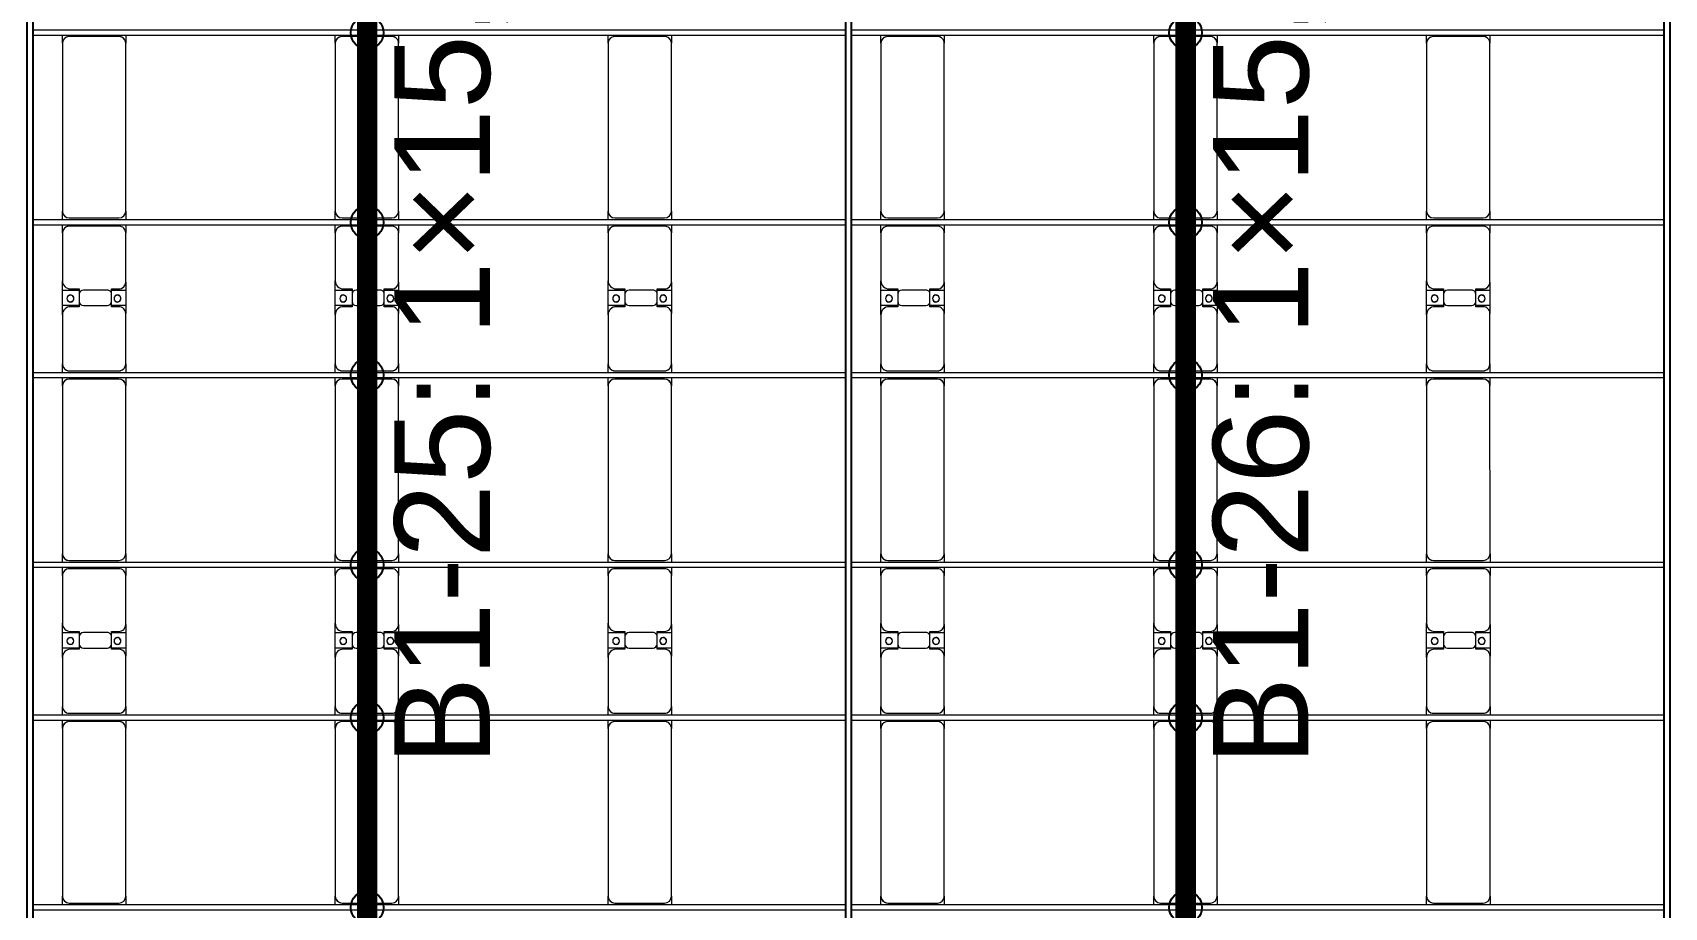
# Model space of a CAD drawing. Header units: millimetres. Extents: x -496478 to -186190, y -204059 to -87354.
# Drawn here: x -379193 to -367232, y -107343 to -100933 of the extents above; entities that cross this region are included whole.
import ezdxf

# ---------------------------------------------------------------- set-up
doc = ezdxf.new("R2010")
doc.units = ezdxf.units.MM
for name, color, linetype, lineweight in [('A-DETL-MBND', 5, 'Continuous', 9), ('A-GENM', 13, 'Continuous', 9), ('S-BEAM', 12, 'Continuous', 9)]:
    doc.layers.add(name, color=color, linetype=linetype, lineweight=lineweight)
doc.layers.add('GC-GHI CHU', color=2, linetype='Continuous')
doc.layers.add('GC-HOP 40x60 GIA CUONG', color=1, linetype='Continuous')
doc.styles.add('GC_VN', font='arial.ttf')

# ---------------------------------------------------------------- blocks, each defined once
blk = doc.blocks.new('Dai phao do pin - DẢI PHAO ĐỠ PIN-V31-BỐ TRÍ KHUNG KẾT CẤU BÈ PIN 01')
at = {"layer": 'A-DETL-MBND', "color": 8}
for p, q in [((59558, 242), (59620, 242)), ((60850, 242), (59620, 242)), ((60850, 242), (60908, 242)), ((60948, 242), (61010, 242)), ((61370, 242), (61010, 242)), ((61370, 242), (61552, 242)), ((61438, 242), (61620, 242)), ((61438, 118), (61438, 242)), ((61552, 242), (61552, 118)), ((61970, 242), (61620, 242)), ((61970, 242), (62028, 242)), ((62068, 242), (62130, 242)), ((63360, 242), (62130, 242)), ((63360, 242), (63418, 242)), ((63458, 242), (63520, 242)), ((63880, 242), (63520, 242)), ((63880, 242), (64062, 242)), ((63948, 242), (64130, 242)), ((63948, 118), (63948, 242)), ((64062, 242), (64062, 118)), ((64480, 242), (64130, 242)), ((64480, 242), (64538, 242)), ((64578, 242), (64640, 242)), ((65870, 242), (64640, 242)), ((65870, 242), (65928, 242)), ((59570, 192), (59570, -173)), ((60900, -173), (60900, 192)), ((60960, 192), (60960, -173)), ((61430, 118), (61430, 182)), ((61560, 182), (61560, 118)), ((62020, -173), (62020, 192)), ((62080, 192), (62080, -173)), ((63410, -173), (63410, 192)), ((63470, 192), (63470, -173)), ((63940, 118), (63940, 182)), ((64070, 182), (64070, 118)), ((64530, -173), (64530, 192)), ((64590, 192), (64590, -173)), ((65920, -173), (65920, 192)), ((61522, 118), (61430, 118)), ((61438, 88), (61438, -88)), ((61560, 118), (61468, 118)), ((61552, -88), (61552, 88)), ((64032, 118), (63940, 118)), ((63948, 88), (63948, -88)), ((64070, 118), (63978, 118)), ((64062, -88), (64062, 88)), ((61430, -173), (61430, -118)), ((61430, -118), (61522, -118)), ((61438, -223), (61438, -118)), ((61468, -118), (61560, -118)), ((61552, -118), (61552, -223)), ((61560, -118), (61560, -173)), ((63940, -173), (63940, -118)), ((63940, -118), (64032, -118)), ((63948, -223), (63948, -118)), ((63978, -118), (64070, -118)), ((64062, -118), (64062, -223)), ((64070, -118), (64070, -173)), ((59620, -223), (59558, -223)), ((59620, -223), (60850, -223)), ((60908, -223), (60850, -223)), ((61010, -223), (60948, -223)), ((61010, -223), (61380, -223)), ((61552, -223), (61380, -223)), ((61610, -223), (61438, -223)), ((61610, -223), (61970, -223)), ((62028, -223), (61970, -223)), ((62130, -223), (62068, -223)), ((62130, -223), (63360, -223)), ((63418, -223), (63360, -223)), ((63520, -223), (63458, -223)), ((63520, -223), (63890, -223)), ((64062, -223), (63890, -223)), ((64120, -223), (63948, -223)), ((64120, -223), (64480, -223)), ((64538, -223), (64480, -223)), ((64640, -223), (64578, -223)), ((64640, -223), (65870, -223)), ((65928, -223), (65870, -223))]:
    blk.add_line(p, q, dxfattribs=at)
for centre, radius, start, end in [((59620, 192), 50, 90, 180), ((59620, 192), 50, 105, 180), ((60850, 192), 50, 0, 90), ((60850, 192), 50, 15, 90), ((61010, 192), 50, 90, 180), ((61370, 182), 60, 0, 90), ((61620, 182), 60, 90, 180), ((61970, 192), 50, 0, 90), ((62130, 192), 50, 90, 180), ((62130, 192), 50, 105, 180), ((63360, 192), 50, 0, 90), ((63360, 192), 50, 15, 90), ((63520, 192), 50, 90, 180), ((63880, 182), 60, 0, 90), ((64130, 182), 60, 90, 180), ((64480, 192), 50, 0, 90), ((64640, 192), 50, 90, 180), ((64640, 192), 50, 105, 180), ((65870, 192), 50, 0, 90), ((65870, 192), 50, 15, 90), ((61010, 192), 50, 135, 180), ((61370, 182), 60, 0, 45), ((61489, 183), 25, 360, 180), ((61489, 183), 25, 180, 360), ((61491, 183), 25, 0, 180), ((61491, 183), 25, 180, 360), ((61491, 183), 25, 180, 195), ((61620, 182), 60, 135, 180), ((61970, 192), 50, 0, 45), ((63520, 192), 50, 135, 180), ((63880, 182), 60, 0, 45), ((63999, 183), 25, 0, 180), ((63999, 183), 25, 180, 360), ((64001, 183), 25, 0, 180), ((64001, 183), 25, 180, 0), ((64001, 183), 25, 180, 195), ((64130, 182), 60, 135, 180), ((64480, 192), 50, 0, 45), ((61468, 88), 30, 90, 180), ((61522, 88), 30, 0, 90), ((63978, 88), 30, 90, 180), ((64032, 88), 30, 0, 90), ((61468, -88), 30, 180, 270), ((61522, -88), 30, 270, 0), ((63978, -88), 30, 180, 270), ((64032, -88), 30, 270, 0), ((59620, -173), 50, 180, 270), ((59620, -173), 50, 180, 270), ((60850, -173), 50, 270, 0), ((60850, -173), 50, 285, 0), ((61010, -173), 50, 180, 270), ((61010, -173), 50, 180, 225), ((61380, -173), 50, 270, 360), ((61380, -173), 50, 315, 0), ((61489, -162), 25, 360, 180), ((61489, -162), 25, 180, 360), ((61491, -162), 25, 0, 180), ((61491, -162), 25, 120, 180), ((61491, -162), 25, 180, 0), ((61491, -162), 25, 75, 105), ((61489, -162), 25, 75, 90), ((61489, -162), 25, 30, 45), ((61489, -162), 25, 360, 15), ((61610, -173), 50, 180, 270), ((61610, -173), 50, 180, 225), ((61970, -173), 50, 270, 0), ((61970, -173), 50, 315, 0), ((62130, -173), 50, 180, 270), ((62130, -173), 50, 180, 270), ((63360, -173), 50, 270, 360), ((63360, -173), 50, 285, 360), ((63520, -173), 50, 180, 270), ((63520, -173), 50, 180, 225), ((63890, -173), 50, 270, 0), ((63890, -173), 50, 315, 0), ((63999, -162), 25, 0, 180), ((63999, -162), 25, 180, 0), ((64001, -162), 25, 0, 180), ((64001, -162), 25, 135, 180), ((64001, -162), 25, 180, 360), ((64001, -162), 25, 120, 128.1182), ((64001, -162), 25, 75, 105), ((63999, -162), 25, 75, 90), ((63999, -162), 25, 30, 45), ((63999, -162), 25, 0, 15), ((64120, -173), 50, 180, 270), ((64120, -173), 50, 180, 225), ((64480, -173), 50, 270, 0), ((64480, -173), 50, 315, 0), ((64640, -173), 50, 180, 270), ((64640, -173), 50, 180, 270), ((65870, -173), 50, 270, 0), ((65870, -173), 50, 285, 0)]:
    blk.add_arc(centre, radius, start, end, dxfattribs=at)
blk = doc.blocks.new('Dai phao do pin - DẢI PHAO ĐỠ PIN-V32-BỐ TRÍ KHUNG KẾT CẤU BÈ PIN 01')
at = {"layer": 'A-DETL-MBND', "color": 8}
for p, q in [((59558, 242), (59620, 242)), ((60850, 242), (59620, 242)), ((60850, 242), (60908, 242)), ((60948, 242), (61010, 242)), ((61370, 242), (61010, 242)), ((61370, 242), (61552, 242)), ((61438, 242), (61620, 242)), ((61438, 118), (61438, 242)), ((61552, 242), (61552, 118)), ((61970, 242), (61620, 242)), ((61970, 242), (62028, 242)), ((62068, 242), (62130, 242)), ((63360, 242), (62130, 242)), ((63360, 242), (63418, 242)), ((63458, 242), (63520, 242)), ((63880, 242), (63520, 242)), ((63880, 242), (64062, 242)), ((63948, 242), (64130, 242)), ((63948, 118), (63948, 242)), ((64062, 242), (64062, 118)), ((64480, 242), (64130, 242)), ((64480, 242), (64538, 242)), ((64578, 242), (64640, 242)), ((65870, 242), (64640, 242)), ((65870, 242), (65928, 242)), ((59570, 192), (59570, -173)), ((60900, -173), (60900, 192)), ((60960, 192), (60960, -173)), ((61430, 118), (61430, 182)), ((61560, 182), (61560, 118)), ((62020, -173), (62020, 192)), ((62080, 192), (62080, -173)), ((63410, -173), (63410, 192)), ((63470, 192), (63470, -173)), ((63940, 118), (63940, 182)), ((64070, 182), (64070, 118)), ((64530, -173), (64530, 192)), ((64590, 192), (64590, -173)), ((65920, -173), (65920, 192)), ((61522, 118), (61430, 118)), ((61438, 88), (61438, -88)), ((61560, 118), (61468, 118)), ((61552, -88), (61552, 88)), ((64032, 118), (63940, 118)), ((63948, 88), (63948, -88)), ((64070, 118), (63978, 118)), ((64062, -88), (64062, 88)), ((61430, -173), (61430, -118)), ((61430, -118), (61522, -118)), ((61438, -223), (61438, -118)), ((61468, -118), (61560, -118)), ((61552, -118), (61552, -223)), ((61560, -118), (61560, -173)), ((63940, -173), (63940, -118)), ((63940, -118), (64032, -118)), ((63948, -223), (63948, -118)), ((63978, -118), (64070, -118)), ((64062, -118), (64062, -223)), ((64070, -118), (64070, -173)), ((59620, -223), (59558, -223)), ((59620, -223), (60850, -223)), ((60908, -223), (60850, -223)), ((61010, -223), (60948, -223)), ((61010, -223), (61380, -223)), ((61552, -223), (61380, -223)), ((61610, -223), (61438, -223)), ((61610, -223), (61970, -223)), ((62028, -223), (61970, -223)), ((62130, -223), (62068, -223)), ((62130, -223), (63360, -223)), ((63418, -223), (63360, -223)), ((63520, -223), (63458, -223)), ((63520, -223), (63890, -223)), ((64062, -223), (63890, -223)), ((64120, -223), (63948, -223)), ((64120, -223), (64480, -223)), ((64538, -223), (64480, -223)), ((64640, -223), (64578, -223)), ((64640, -223), (65870, -223)), ((65928, -223), (65870, -223))]:
    blk.add_line(p, q, dxfattribs=at)
for centre, radius, start, end in [((59620, 192), 50, 90, 180), ((59620, 192), 50, 105, 180), ((60850, 192), 50, 0, 90), ((60850, 192), 50, 15, 90), ((61010, 192), 50, 90, 180), ((61370, 182), 60, 0, 90), ((61620, 182), 60, 90, 180), ((61970, 192), 50, 0, 90), ((62130, 192), 50, 90, 180), ((62130, 192), 50, 105, 180), ((63360, 192), 50, 0, 90), ((63360, 192), 50, 15, 90), ((63520, 192), 50, 90, 180), ((63880, 182), 60, 0, 90), ((64130, 182), 60, 90, 180), ((64480, 192), 50, 0, 90), ((64640, 192), 50, 90, 180), ((64640, 192), 50, 105, 180), ((65870, 192), 50, 0, 90), ((65870, 192), 50, 15, 90), ((61010, 192), 50, 135, 180), ((61370, 182), 60, 0, 45), ((61489, 183), 25, 360, 180), ((61489, 183), 25, 180, 360), ((61491, 183), 25, 0, 180), ((61491, 183), 25, 180, 360), ((61491, 183), 25, 180, 195), ((61620, 182), 60, 135, 180), ((61970, 192), 50, 0, 45), ((63520, 192), 50, 135, 180), ((63880, 182), 60, 0, 45), ((63999, 183), 25, 0, 180), ((63999, 183), 25, 180, 360), ((64001, 183), 25, 0, 180), ((64001, 183), 25, 180, 0), ((64001, 183), 25, 180, 195), ((64130, 182), 60, 135, 180), ((64480, 192), 50, 0, 45), ((61468, 88), 30, 90, 180), ((61522, 88), 30, 0, 90), ((63978, 88), 30, 90, 180), ((64032, 88), 30, 0, 90), ((61468, -88), 30, 180, 270), ((61522, -88), 30, 270, 0), ((63978, -88), 30, 180, 270), ((64032, -88), 30, 270, 0), ((59620, -173), 50, 180, 270), ((59620, -173), 50, 180, 270), ((60850, -173), 50, 270, 0), ((60850, -173), 50, 285, 0), ((61010, -173), 50, 180, 270), ((61010, -173), 50, 180, 225), ((61380, -173), 50, 270, 360), ((61380, -173), 50, 315, 0), ((61489, -162), 25, 360, 180), ((61489, -162), 25, 180, 360), ((61491, -162), 25, 0, 180), ((61491, -162), 25, 120, 180), ((61491, -162), 25, 180, 0), ((61491, -162), 25, 75, 105), ((61489, -162), 25, 75, 90), ((61489, -162), 25, 30, 45), ((61489, -162), 25, 360, 15), ((61610, -173), 50, 180, 270), ((61610, -173), 50, 180, 225), ((61970, -173), 50, 270, 0), ((61970, -173), 50, 315, 0), ((62130, -173), 50, 180, 270), ((62130, -173), 50, 180, 270), ((63360, -173), 50, 270, 360), ((63360, -173), 50, 285, 360), ((63520, -173), 50, 180, 270), ((63520, -173), 50, 180, 225), ((63890, -173), 50, 270, 0), ((63890, -173), 50, 315, 0), ((63999, -162), 25, 0, 180), ((63999, -162), 25, 180, 0), ((64001, -162), 25, 0, 180), ((64001, -162), 25, 135, 180), ((64001, -162), 25, 180, 360), ((64001, -162), 25, 120, 128.1949), ((64001, -162), 25, 75, 105), ((63999, -162), 25, 75, 90), ((63999, -162), 25, 30, 45), ((63999, -162), 25, 0, 15), ((64120, -173), 50, 180, 270), ((64120, -173), 50, 180, 225), ((64480, -173), 50, 270, 0), ((64480, -173), 50, 315, 0), ((64640, -173), 50, 180, 270), ((64640, -173), 50, 180, 270), ((65870, -173), 50, 270, 0), ((65870, -173), 50, 285, 0)]:
    blk.add_arc(centre, radius, start, end, dxfattribs=at)
blk = doc.blocks.new('Dai phao do pin - DẢI PHAO ĐỠ PIN-V33-BỐ TRÍ KHUNG KẾT CẤU BÈ PIN 01')
at = {"layer": 'A-DETL-MBND', "color": 8}
for p, q in [((59558, 242), (59620, 242)), ((60850, 242), (59620, 242)), ((60850, 242), (60908, 242)), ((60948, 242), (61010, 242)), ((61370, 242), (61010, 242)), ((61370, 242), (61552, 242)), ((61438, 242), (61620, 242)), ((61438, 118), (61438, 242)), ((61552, 242), (61552, 118)), ((61970, 242), (61620, 242)), ((61970, 242), (62028, 242)), ((62068, 242), (62130, 242)), ((63360, 242), (62130, 242)), ((63360, 242), (63418, 242)), ((63458, 242), (63520, 242)), ((63880, 242), (63520, 242)), ((63880, 242), (64062, 242)), ((63948, 242), (64130, 242)), ((63948, 118), (63948, 242)), ((64062, 242), (64062, 118)), ((64480, 242), (64130, 242)), ((64480, 242), (64538, 242)), ((64578, 242), (64640, 242)), ((65870, 242), (64640, 242)), ((65870, 242), (65928, 242)), ((59570, 192), (59570, -173)), ((60900, -173), (60900, 192)), ((60960, 192), (60960, -173)), ((61430, 118), (61430, 182)), ((61560, 182), (61560, 118)), ((62020, -173), (62020, 192)), ((62080, 192), (62080, -173)), ((63410, -173), (63410, 192)), ((63470, 192), (63470, -173)), ((63940, 118), (63940, 182)), ((64070, 182), (64070, 118)), ((64530, -173), (64530, 192)), ((64590, 192), (64590, -173)), ((65920, -173), (65920, 192)), ((61522, 118), (61430, 118)), ((61438, 88), (61438, -88)), ((61560, 118), (61468, 118)), ((61552, -88), (61552, 88)), ((64032, 118), (63940, 118)), ((63948, 88), (63948, -88)), ((64070, 118), (63978, 118)), ((64062, -88), (64062, 88)), ((61430, -173), (61430, -118)), ((61430, -118), (61522, -118)), ((61438, -223), (61438, -118)), ((61468, -118), (61560, -118)), ((61552, -118), (61552, -223)), ((61560, -118), (61560, -173)), ((63940, -173), (63940, -118)), ((63940, -118), (64032, -118)), ((63948, -223), (63948, -118)), ((63978, -118), (64070, -118)), ((64062, -118), (64062, -223)), ((64070, -118), (64070, -173)), ((59620, -223), (59558, -223)), ((59620, -223), (60850, -223)), ((60908, -223), (60850, -223)), ((61010, -223), (60948, -223)), ((61010, -223), (61380, -223)), ((61552, -223), (61380, -223)), ((61610, -223), (61438, -223)), ((61610, -223), (61970, -223)), ((62028, -223), (61970, -223)), ((62130, -223), (62068, -223)), ((62130, -223), (63360, -223)), ((63418, -223), (63360, -223)), ((63520, -223), (63458, -223)), ((63520, -223), (63890, -223)), ((64062, -223), (63890, -223)), ((64120, -223), (63948, -223)), ((64120, -223), (64480, -223)), ((64538, -223), (64480, -223)), ((64640, -223), (64578, -223)), ((64640, -223), (65870, -223)), ((65928, -223), (65870, -223))]:
    blk.add_line(p, q, dxfattribs=at)
for centre, radius, start, end in [((59620, 192), 50, 90, 180), ((59620, 192), 50, 105, 180), ((60850, 192), 50, 0, 90), ((60850, 192), 50, 45.2629, 90), ((61010, 192), 50, 90, 180), ((61370, 182), 60, 0, 90), ((61620, 182), 60, 90, 180), ((61970, 192), 50, 0, 90), ((62130, 192), 50, 90, 180), ((62130, 192), 50, 105, 180), ((63360, 192), 50, 0, 90), ((63360, 192), 50, 45.2002, 90), ((63520, 192), 50, 90, 180), ((63880, 182), 60, 0, 90), ((64130, 182), 60, 90, 180), ((64480, 192), 50, 0, 90), ((64640, 192), 50, 90, 180), ((64640, 192), 50, 105, 180), ((65870, 192), 50, 0, 90), ((65870, 192), 50, 45.1374, 90), ((60850, 192), 50, 15, 45), ((61010, 192), 50, 135, 180), ((61370, 182), 60, 0, 45), ((61489, 183), 25, 360, 180), ((61489, 183), 25, 180, 360), ((61491, 183), 25, 0, 180), ((61491, 183), 25, 180, 360), ((61491, 183), 25, 180, 195), ((61620, 182), 60, 135, 180), ((61970, 192), 50, 0, 45), ((63360, 192), 50, 15, 45), ((63520, 192), 50, 135, 180), ((63880, 182), 60, 0, 45), ((63999, 183), 25, 0, 180), ((63999, 183), 25, 180, 360), ((64001, 183), 25, 0, 180), ((64001, 183), 25, 180, 0), ((64001, 183), 25, 180, 195), ((64130, 182), 60, 135, 180), ((64480, 192), 50, 0, 45), ((65870, 192), 50, 15, 45), ((61468, 88), 30, 90, 180), ((61522, 88), 30, 0, 90), ((63978, 88), 30, 90, 180), ((64032, 88), 30, 0, 90), ((61468, -88), 30, 180, 270), ((61522, -88), 30, 270, 0), ((63978, -88), 30, 180, 270), ((64032, -88), 30, 270, 0), ((59620, -173), 50, 180, 270), ((59620, -173), 50, 180, 270), ((60850, -173), 50, 270, 0), ((60850, -173), 50, 285, 0), ((61010, -173), 50, 180, 270), ((61010, -173), 50, 180, 225), ((61380, -173), 50, 270, 360), ((61380, -173), 50, 315, 0), ((61489, -162), 25, 360, 180), ((61489, -162), 25, 180, 360), ((61491, -162), 25, 0, 180), ((61491, -162), 25, 120, 180), ((61491, -162), 25, 180, 0), ((61491, -162), 25, 75, 105), ((61489, -162), 25, 75, 90), ((61489, -162), 25, 30, 45), ((61489, -162), 25, 360, 15), ((61610, -173), 50, 180, 270), ((61610, -173), 50, 180, 225), ((61970, -173), 50, 270, 0), ((61970, -173), 50, 315, 0), ((62130, -173), 50, 180, 270), ((62130, -173), 50, 180, 270), ((63360, -173), 50, 270, 360), ((63360, -173), 50, 285, 360), ((63520, -173), 50, 180, 270), ((63520, -173), 50, 180, 225), ((63890, -173), 50, 270, 0), ((63890, -173), 50, 315, 0), ((63999, -162), 25, 0, 180), ((63999, -162), 25, 180, 0), ((64001, -162), 25, 0, 180), ((64001, -162), 25, 135, 180), ((64001, -162), 25, 180, 360), ((64001, -162), 25, 120, 128.2716), ((64001, -162), 25, 75, 105), ((63999, -162), 25, 75, 90), ((63999, -162), 25, 30, 45), ((63999, -162), 25, 0, 15), ((64120, -173), 50, 180, 270), ((64120, -173), 50, 180, 225), ((64480, -173), 50, 270, 0), ((64480, -173), 50, 315, 0), ((64640, -173), 50, 180, 270), ((64640, -173), 50, 180, 270), ((65870, -173), 50, 270, 0), ((65870, -173), 50, 285, 0)]:
    blk.add_arc(centre, radius, start, end, dxfattribs=at)
blk = doc.blocks.new('Dai phao do pin - DẢI PHAO ĐỠ PIN-V34-BỐ TRÍ KHUNG KẾT CẤU BÈ PIN 01')
at = {"layer": 'A-DETL-MBND', "color": 8}
for p, q in [((59558, 242), (59620, 242)), ((60850, 242), (59620, 242)), ((60850, 242), (60908, 242)), ((60948, 242), (61010, 242)), ((61370, 242), (61010, 242)), ((61370, 242), (61552, 242)), ((61438, 242), (61620, 242)), ((61438, 118), (61438, 242)), ((61552, 242), (61552, 118)), ((61970, 242), (61620, 242)), ((61970, 242), (62028, 242)), ((62068, 242), (62130, 242)), ((63360, 242), (62130, 242)), ((63360, 242), (63418, 242)), ((63458, 242), (63520, 242)), ((63880, 242), (63520, 242)), ((63880, 242), (64062, 242)), ((63948, 242), (64130, 242)), ((63948, 118), (63948, 242)), ((64062, 242), (64062, 118)), ((64480, 242), (64130, 242)), ((64480, 242), (64538, 242)), ((64578, 242), (64640, 242)), ((65870, 242), (64640, 242)), ((65870, 242), (65928, 242)), ((59570, 192), (59570, -173)), ((60900, -173), (60900, 192)), ((60960, 192), (60960, -173)), ((61430, 118), (61430, 182)), ((61560, 182), (61560, 118)), ((62020, -173), (62020, 192)), ((62080, 192), (62080, -173)), ((63410, -173), (63410, 192)), ((63470, 192), (63470, -173)), ((63940, 118), (63940, 182)), ((64070, 182), (64070, 118)), ((64530, -173), (64530, 192)), ((64590, 192), (64590, -173)), ((65920, -173), (65920, 192)), ((61522, 118), (61430, 118)), ((61438, 88), (61438, -88)), ((61560, 118), (61468, 118)), ((61552, -88), (61552, 88)), ((64032, 118), (63940, 118)), ((63948, 88), (63948, -88)), ((64070, 118), (63978, 118)), ((64062, -88), (64062, 88)), ((61430, -173), (61430, -118)), ((61430, -118), (61522, -118)), ((61438, -223), (61438, -118)), ((61468, -118), (61560, -118)), ((61552, -118), (61552, -223)), ((61560, -118), (61560, -173)), ((63940, -173), (63940, -118)), ((63940, -118), (64032, -118)), ((63948, -223), (63948, -118)), ((63978, -118), (64070, -118)), ((64062, -118), (64062, -223)), ((64070, -118), (64070, -173)), ((59620, -223), (59558, -223)), ((59620, -223), (60850, -223)), ((60908, -223), (60850, -223)), ((61010, -223), (60948, -223)), ((61010, -223), (61380, -223)), ((61552, -223), (61380, -223)), ((61610, -223), (61438, -223)), ((61610, -223), (61970, -223)), ((62028, -223), (61970, -223)), ((62130, -223), (62068, -223)), ((62130, -223), (63360, -223)), ((63418, -223), (63360, -223)), ((63520, -223), (63458, -223)), ((63520, -223), (63890, -223)), ((64062, -223), (63890, -223)), ((64120, -223), (63948, -223)), ((64120, -223), (64480, -223)), ((64538, -223), (64480, -223)), ((64640, -223), (64578, -223)), ((64640, -223), (65870, -223)), ((65928, -223), (65870, -223))]:
    blk.add_line(p, q, dxfattribs=at)
for centre, radius, start, end in [((59620, 192), 50, 90, 180), ((59620, 192), 50, 105, 180), ((60850, 192), 50, 0, 90), ((60850, 192), 50, 15, 90), ((61010, 192), 50, 90, 180), ((61370, 182), 60, 0, 90), ((61620, 182), 60, 90, 180), ((61970, 192), 50, 0, 90), ((62130, 192), 50, 90, 180), ((62130, 192), 50, 105, 180), ((63360, 192), 50, 0, 90), ((63360, 192), 50, 15, 90), ((63520, 192), 50, 90, 180), ((63880, 182), 60, 0, 90), ((64130, 182), 60, 90, 180), ((64480, 192), 50, 0, 90), ((64640, 192), 50, 90, 180), ((64640, 192), 50, 105, 180), ((65870, 192), 50, 0, 90), ((65870, 192), 50, 15, 90), ((61010, 192), 50, 135, 180), ((61370, 182), 60, 0, 45), ((61489, 183), 25, 360, 180), ((61489, 183), 25, 180, 360), ((61491, 183), 25, 0, 180), ((61491, 183), 25, 180, 360), ((61491, 183), 25, 180, 195), ((61620, 182), 60, 135, 180), ((61970, 192), 50, 0, 45), ((63520, 192), 50, 135, 180), ((63880, 182), 60, 0, 45), ((63999, 183), 25, 0, 180), ((63999, 183), 25, 180, 360), ((64001, 183), 25, 0, 180), ((64001, 183), 25, 180, 0), ((64001, 183), 25, 180, 195), ((64130, 182), 60, 135, 180), ((64480, 192), 50, 0, 45), ((61468, 88), 30, 90, 180), ((61522, 88), 30, 0, 90), ((63978, 88), 30, 90, 180), ((64032, 88), 30, 0, 90), ((61468, -88), 30, 180, 270), ((61522, -88), 30, 270, 0), ((63978, -88), 30, 180, 270), ((64032, -88), 30, 270, 0), ((59620, -173), 50, 180, 270), ((59620, -173), 50, 180, 270), ((60850, -173), 50, 270, 0), ((60850, -173), 50, 285, 0), ((61010, -173), 50, 180, 270), ((61010, -173), 50, 180, 225), ((61380, -173), 50, 270, 360), ((61380, -173), 50, 315, 0), ((61489, -162), 25, 360, 180), ((61489, -162), 25, 180, 360), ((61491, -162), 25, 0, 180), ((61491, -162), 25, 120, 180), ((61491, -162), 25, 180, 0), ((61491, -162), 25, 75, 105), ((61489, -162), 25, 75, 90), ((61489, -162), 25, 30, 45), ((61489, -162), 25, 360, 15), ((61610, -173), 50, 180, 270), ((61610, -173), 50, 180, 225), ((61970, -173), 50, 270, 0), ((61970, -173), 50, 315, 0), ((62130, -173), 50, 180, 270), ((62130, -173), 50, 180, 270), ((63360, -173), 50, 270, 360), ((63360, -173), 50, 285, 360), ((63520, -173), 50, 180, 270), ((63520, -173), 50, 180, 225), ((63890, -173), 50, 270, 0), ((63890, -173), 50, 315, 0), ((63999, -162), 25, 0, 180), ((63999, -162), 25, 180, 0), ((64001, -162), 25, 0, 180), ((64001, -162), 25, 135, 180), ((64001, -162), 25, 180, 360), ((64001, -162), 25, 120, 128.3484), ((64001, -162), 25, 75, 105), ((63999, -162), 25, 75, 90), ((63999, -162), 25, 30, 45), ((63999, -162), 25, 0, 15), ((64120, -173), 50, 180, 270), ((64120, -173), 50, 180, 225), ((64480, -173), 50, 270, 0), ((64480, -173), 50, 315, 0), ((64640, -173), 50, 180, 270), ((64640, -173), 50, 180, 270), ((65870, -173), 50, 270, 0), ((65870, -173), 50, 285, 0)]:
    blk.add_arc(centre, radius, start, end, dxfattribs=at)
blk = doc.blocks.new('Dai phao do pin - DẢI PHAO ĐỠ PIN-V35-BỐ TRÍ KHUNG KẾT CẤU BÈ PIN 01')
at = {"layer": 'A-DETL-MBND', "color": 8}
for p, q in [((59558, 242), (59620, 242)), ((60850, 242), (59620, 242)), ((60850, 242), (60908, 242)), ((60948, 242), (61010, 242)), ((61370, 242), (61010, 242)), ((61370, 242), (61552, 242)), ((61438, 242), (61620, 242)), ((61438, 118), (61438, 242)), ((61552, 242), (61552, 118)), ((61970, 242), (61620, 242)), ((61970, 242), (62028, 242)), ((62068, 242), (62130, 242)), ((63360, 242), (62130, 242)), ((63360, 242), (63418, 242)), ((63458, 242), (63520, 242)), ((63880, 242), (63520, 242)), ((63880, 242), (64062, 242)), ((63948, 242), (64130, 242)), ((63948, 118), (63948, 242)), ((64062, 242), (64062, 118)), ((64480, 242), (64130, 242)), ((64480, 242), (64538, 242)), ((64578, 242), (64640, 242)), ((65870, 242), (64640, 242)), ((65870, 242), (65928, 242)), ((59570, 192), (59570, -173)), ((60900, -173), (60900, 192)), ((60960, 192), (60960, -173)), ((61430, 118), (61430, 182)), ((61560, 182), (61560, 118)), ((62020, -173), (62020, 192)), ((62080, 192), (62080, -173)), ((63410, -173), (63410, 192)), ((63470, 192), (63470, -173)), ((63940, 118), (63940, 182)), ((64070, 182), (64070, 118)), ((64530, -173), (64530, 192)), ((64590, 192), (64590, -173)), ((65920, -173), (65920, 192)), ((61522, 118), (61430, 118)), ((61438, 88), (61438, -88)), ((61560, 118), (61468, 118)), ((61552, -88), (61552, 88)), ((64032, 118), (63940, 118)), ((63948, 88), (63948, -88)), ((64070, 118), (63978, 118)), ((64062, -88), (64062, 88)), ((61430, -173), (61430, -118)), ((61430, -118), (61522, -118)), ((61438, -223), (61438, -118)), ((61468, -118), (61560, -118)), ((61552, -118), (61552, -223)), ((61560, -118), (61560, -173)), ((63940, -173), (63940, -118)), ((63940, -118), (64032, -118)), ((63948, -223), (63948, -118)), ((63978, -118), (64070, -118)), ((64062, -118), (64062, -223)), ((64070, -118), (64070, -173)), ((59620, -223), (59558, -223)), ((59620, -223), (60850, -223)), ((60908, -223), (60850, -223)), ((61010, -223), (60948, -223)), ((61010, -223), (61380, -223)), ((61552, -223), (61380, -223)), ((61610, -223), (61438, -223)), ((61610, -223), (61970, -223)), ((62028, -223), (61970, -223)), ((62130, -223), (62068, -223)), ((62130, -223), (63360, -223)), ((63418, -223), (63360, -223)), ((63520, -223), (63458, -223)), ((63520, -223), (63890, -223)), ((64062, -223), (63890, -223)), ((64120, -223), (63948, -223)), ((64120, -223), (64480, -223)), ((64538, -223), (64480, -223)), ((64640, -223), (64578, -223)), ((64640, -223), (65870, -223)), ((65928, -223), (65870, -223))]:
    blk.add_line(p, q, dxfattribs=at)
for centre, radius, start, end in [((59620, 192), 50, 90, 180), ((59620, 192), 50, 105, 150), ((60850, 192), 50, 0, 90), ((60850, 192), 50, 30, 90), ((61010, 192), 50, 90, 180), ((61370, 182), 60, 0, 90), ((61620, 182), 60, 90, 180), ((61970, 192), 50, 0, 90), ((62130, 192), 50, 90, 180), ((62130, 192), 50, 105, 150), ((63360, 192), 50, 0, 90), ((63360, 192), 50, 30, 90), ((63520, 192), 50, 90, 180), ((63880, 182), 60, 0, 90), ((64130, 182), 60, 90, 180), ((64480, 192), 50, 0, 90), ((64640, 192), 50, 90, 180), ((64640, 192), 50, 105, 150), ((65870, 192), 50, 0, 90), ((65870, 192), 50, 30, 90), ((59620, 192), 50, 155.2907, 180), ((60850, 192), 50, 15, 24.6875), ((61010, 192), 50, 135, 180), ((61370, 182), 60, 0, 45), ((61489, 183), 25, 360, 180), ((61489, 183), 25, 180, 360), ((61491, 183), 25, 0, 180), ((61491, 183), 25, 180, 360), ((61491, 183), 25, 180, 195), ((61620, 182), 60, 135, 180), ((61970, 192), 50, 0, 45), ((62130, 192), 50, 155.3321, 180), ((63360, 192), 50, 15, 24.6462), ((63520, 192), 50, 135, 180), ((63880, 182), 60, 0, 45), ((63999, 183), 25, 0, 180), ((63999, 183), 25, 180, 360), ((64001, 183), 25, 0, 180), ((64001, 183), 25, 180, 0), ((64001, 183), 25, 180, 195), ((64130, 182), 60, 135, 180), ((64480, 192), 50, 0, 45), ((64640, 192), 50, 155.3734, 180), ((65870, 192), 50, 15, 24.6048), ((61468, 88), 30, 90, 180), ((61522, 88), 30, 0, 90), ((63978, 88), 30, 90, 180), ((64032, 88), 30, 0, 90), ((61468, -88), 30, 180, 270), ((61522, -88), 30, 270, 0), ((63978, -88), 30, 180, 270), ((64032, -88), 30, 270, 0), ((59620, -173), 50, 180, 270), ((59620, -173), 50, 180, 270), ((60850, -173), 50, 270, 0), ((60850, -173), 50, 285, 0), ((61010, -173), 50, 180, 270), ((61010, -173), 50, 180, 225), ((61380, -173), 50, 270, 360), ((61380, -173), 50, 315, 0), ((61489, -162), 25, 360, 180), ((61489, -162), 25, 180, 360), ((61491, -162), 25, 0, 180), ((61491, -162), 25, 120, 180), ((61491, -162), 25, 180, 0), ((61491, -162), 25, 75, 105), ((61489, -162), 25, 75, 90), ((61489, -162), 25, 30, 45), ((61489, -162), 25, 360, 15), ((61610, -173), 50, 180, 270), ((61610, -173), 50, 180, 225), ((61970, -173), 50, 270, 0), ((61970, -173), 50, 315, 0), ((62130, -173), 50, 180, 270), ((62130, -173), 50, 180, 270), ((63360, -173), 50, 270, 360), ((63360, -173), 50, 285, 360), ((63520, -173), 50, 180, 270), ((63520, -173), 50, 180, 225), ((63890, -173), 50, 270, 0), ((63890, -173), 50, 315, 0), ((63999, -162), 25, 0, 180), ((63999, -162), 25, 180, 0), ((64001, -162), 25, 0, 180), ((64001, -162), 25, 135, 180), ((64001, -162), 25, 180, 360), ((64001, -162), 25, 120, 128.4251), ((64001, -162), 25, 75, 105), ((63999, -162), 25, 75, 90), ((63999, -162), 25, 30, 45), ((63999, -162), 25, 0, 15), ((64120, -173), 50, 180, 270), ((64120, -173), 50, 180, 225), ((64480, -173), 50, 270, 0), ((64480, -173), 50, 315, 0), ((64640, -173), 50, 180, 270), ((64640, -173), 50, 180, 270), ((65870, -173), 50, 270, 0), ((65870, -173), 50, 285, 0)]:
    blk.add_arc(centre, radius, start, end, dxfattribs=at)
blk = doc.blocks.new('Dai phao do pin - DẢI PHAO ĐỠ PIN-V36-BỐ TRÍ KHUNG KẾT CẤU BÈ PIN 01')
at = {"layer": 'A-DETL-MBND', "color": 8}
for p, q in [((59558, 242), (59620, 242)), ((60850, 242), (59620, 242)), ((60850, 242), (60908, 242)), ((60948, 242), (61010, 242)), ((61370, 242), (61010, 242)), ((61370, 242), (61552, 242)), ((61438, 242), (61620, 242)), ((61438, 118), (61438, 242)), ((61552, 242), (61552, 118)), ((61970, 242), (61620, 242)), ((61970, 242), (62028, 242)), ((62068, 242), (62130, 242)), ((63360, 242), (62130, 242)), ((63360, 242), (63418, 242)), ((63458, 242), (63520, 242)), ((63880, 242), (63520, 242)), ((63880, 242), (64062, 242)), ((63948, 242), (64130, 242)), ((63948, 118), (63948, 242)), ((64062, 242), (64062, 118)), ((64480, 242), (64130, 242)), ((64480, 242), (64538, 242)), ((64578, 242), (64640, 242)), ((65870, 242), (64640, 242)), ((65870, 242), (65928, 242)), ((59570, 192), (59570, -173)), ((60900, -173), (60900, 192)), ((60960, 192), (60960, -173)), ((61430, 118), (61430, 182)), ((61560, 182), (61560, 118)), ((62020, -173), (62020, 192)), ((62080, 192), (62080, -173)), ((63410, -173), (63410, 192)), ((63470, 192), (63470, -173)), ((63940, 118), (63940, 182)), ((64070, 182), (64070, 118)), ((64530, -173), (64530, 192)), ((64590, 192), (64590, -173)), ((65920, -173), (65920, 192)), ((61522, 118), (61430, 118)), ((61438, 88), (61438, -88)), ((61560, 118), (61468, 118)), ((61552, -88), (61552, 88)), ((64032, 118), (63940, 118)), ((63948, 88), (63948, -88)), ((64070, 118), (63978, 118)), ((64062, -88), (64062, 88)), ((61430, -173), (61430, -118)), ((61430, -118), (61522, -118)), ((61438, -223), (61438, -118)), ((61468, -118), (61560, -118)), ((61552, -118), (61552, -223)), ((61560, -118), (61560, -173)), ((63940, -173), (63940, -118)), ((63940, -118), (64032, -118)), ((63948, -223), (63948, -118)), ((63978, -118), (64070, -118)), ((64062, -118), (64062, -223)), ((64070, -118), (64070, -173)), ((59620, -223), (59558, -223)), ((59620, -223), (60850, -223)), ((60908, -223), (60850, -223)), ((61010, -223), (60948, -223)), ((61010, -223), (61380, -223)), ((61552, -223), (61380, -223)), ((61610, -223), (61438, -223)), ((61610, -223), (61970, -223)), ((62028, -223), (61970, -223)), ((62130, -223), (62068, -223)), ((62130, -223), (63360, -223)), ((63418, -223), (63360, -223)), ((63520, -223), (63458, -223)), ((63520, -223), (63890, -223)), ((64062, -223), (63890, -223)), ((64120, -223), (63948, -223)), ((64120, -223), (64480, -223)), ((64538, -223), (64480, -223)), ((64640, -223), (64578, -223)), ((64640, -223), (65870, -223)), ((65928, -223), (65870, -223))]:
    blk.add_line(p, q, dxfattribs=at)
for centre, radius, start, end in [((59620, 192), 50, 90, 180), ((59620, 192), 50, 105, 180), ((60850, 192), 50, 0, 90), ((60850, 192), 50, 15, 90), ((61010, 192), 50, 90, 180), ((61370, 182), 60, 0, 90), ((61620, 182), 60, 90, 180), ((61970, 192), 50, 0, 90), ((62130, 192), 50, 90, 180), ((62130, 192), 50, 105, 180), ((63360, 192), 50, 0, 90), ((63360, 192), 50, 15, 90), ((63520, 192), 50, 90, 180), ((63880, 182), 60, 0, 90), ((64130, 182), 60, 90, 180), ((64480, 192), 50, 0, 90), ((64640, 192), 50, 90, 180), ((64640, 192), 50, 105, 180), ((65870, 192), 50, 0, 90), ((65870, 192), 50, 15, 90), ((61010, 192), 50, 135, 180), ((61370, 182), 60, 0, 45), ((61489, 183), 25, 360, 180), ((61489, 183), 25, 180, 360), ((61491, 183), 25, 0, 180), ((61491, 183), 25, 180, 360), ((61491, 183), 25, 180, 195), ((61620, 182), 60, 135, 180), ((61970, 192), 50, 0, 45), ((63520, 192), 50, 135, 180), ((63880, 182), 60, 0, 45), ((63999, 183), 25, 0, 180), ((63999, 183), 25, 180, 360), ((64001, 183), 25, 0, 180), ((64001, 183), 25, 180, 0), ((64001, 183), 25, 180, 195), ((64130, 182), 60, 135, 180), ((64480, 192), 50, 0, 45), ((61468, 88), 30, 90, 180), ((61522, 88), 30, 0, 90), ((63978, 88), 30, 90, 180), ((64032, 88), 30, 0, 90), ((61468, -88), 30, 180, 270), ((61522, -88), 30, 270, 0), ((63978, -88), 30, 180, 270), ((64032, -88), 30, 270, 0), ((59620, -173), 50, 180, 270), ((59620, -173), 50, 180, 270), ((60850, -173), 50, 270, 0), ((60850, -173), 50, 285, 0), ((61010, -173), 50, 180, 270), ((61010, -173), 50, 180, 225), ((61380, -173), 50, 270, 360), ((61380, -173), 50, 315, 0), ((61489, -162), 25, 360, 180), ((61489, -162), 25, 180, 360), ((61491, -162), 25, 0, 180), ((61491, -162), 25, 120, 180), ((61491, -162), 25, 180, 0), ((61491, -162), 25, 75, 105), ((61489, -162), 25, 75, 90), ((61489, -162), 25, 30, 45), ((61489, -162), 25, 360, 15), ((61610, -173), 50, 180, 270), ((61610, -173), 50, 180, 225), ((61970, -173), 50, 270, 0), ((61970, -173), 50, 315, 0), ((62130, -173), 50, 180, 270), ((62130, -173), 50, 180, 270), ((63360, -173), 50, 270, 360), ((63360, -173), 50, 285, 360), ((63520, -173), 50, 180, 270), ((63520, -173), 50, 180, 225), ((63890, -173), 50, 270, 0), ((63890, -173), 50, 315, 0), ((63999, -162), 25, 0, 180), ((63999, -162), 25, 180, 0), ((64001, -162), 25, 0, 180), ((64001, -162), 25, 135, 180), ((64001, -162), 25, 180, 360), ((64001, -162), 25, 120, 128.5018), ((64001, -162), 25, 75, 105), ((63999, -162), 25, 75, 90), ((63999, -162), 25, 30, 45), ((63999, -162), 25, 0, 15), ((64120, -173), 50, 180, 270), ((64120, -173), 50, 180, 225), ((64480, -173), 50, 270, 0), ((64480, -173), 50, 315, 0), ((64640, -173), 50, 180, 270), ((64640, -173), 50, 180, 270), ((65870, -173), 50, 270, 0), ((65870, -173), 50, 285, 0)]:
    blk.add_arc(centre, radius, start, end, dxfattribs=at)
blk = doc.blocks.new('Dầm C52 - Dầm C52-19519-BỐ TRÍ KHUNG KẾT CẤU BÈ PIN 01')
at = {"layer": 'S-BEAM', "color": 1}
for p, q in [((2500, 20), (8460, 20)), ((8500, 20), (14460, 20)), ((8460, -20), (2500, -20)), ((14460, -20), (8500, -20))]:
    blk.add_line(p, q, dxfattribs=at)
blk = doc.blocks.new('Dầm C52 - Hộp 40x60-24147-BỐ TRÍ KHUNG KẾT CẤU BÈ PIN 01')
at = {"layer": 'S-BEAM', "color": 3, "lineweight": 25}
for p, q in [((-37857, 20), (37857, 20)), ((37857, -20), (-37857, -20))]:
    blk.add_line(p, q, dxfattribs=at)
blk = doc.blocks.new('HOBANMONG_BEPIN 1_rvt-1-BỐ TRÍ KHUNG KẾT CẤU BÈ PIN 01')
at = {"layer": 'A-GENM', "lineweight": 9, "rotation": 90.00075860989342}
for name, p in [('Dai phao do pin - DẢI PHAO ĐỠ PIN-V31-BỐ TRÍ KHUNG KẾT CẤU BÈ PIN 01', (-378732, -166881)), ('Dai phao do pin - DẢI PHAO ĐỠ PIN-V32-BỐ TRÍ KHUNG KẾT CẤU BÈ PIN 01', (-376732, -166881)), ('Dai phao do pin - DẢI PHAO ĐỠ PIN-V33-BỐ TRÍ KHUNG KẾT CẤU BÈ PIN 01', (-374732, -166881)), ('Dai phao do pin - DẢI PHAO ĐỠ PIN-V34-BỐ TRÍ KHUNG KẾT CẤU BÈ PIN 01', (-372732, -166881)), ('Dai phao do pin - DẢI PHAO ĐỠ PIN-V35-BỐ TRÍ KHUNG KẾT CẤU BÈ PIN 01', (-370732, -166881)), ('Dai phao do pin - DẢI PHAO ĐỠ PIN-V36-BỐ TRÍ KHUNG KẾT CẤU BÈ PIN 01', (-368732, -166881))]:
    blk.add_blockref(name, p, dxfattribs=at)
at = {"layer": 'S-BEAM', "lineweight": 9}
for name, p, rotation in [('Dầm C52 - Hộp 40x60-24147-BỐ TRÍ KHUNG KẾT CẤU BÈ PIN 01', (-379212, -133140), 90.00075860989166), ('Dầm C52 - Hộp 40x60-24147-BỐ TRÍ KHUNG KẾT CẤU BÈ PIN 01', (-373212, -133140), 90.00075860989166), ('Dầm C52 - Hộp 40x60-24147-BỐ TRÍ KHUNG KẾT CẤU BÈ PIN 01', (-367212, -133140), 90.00075860989166), ('Dầm C52 - Dầm C52-19519-BỐ TRÍ KHUNG KẾT CẤU BÈ PIN 01', (-364733, -100933), 180.0007586094741), ('Dầm C52 - Dầm C52-19519-BỐ TRÍ KHUNG KẾT CẤU BÈ PIN 01', (-364733, -102323), 180.0007586094741), ('Dầm C52 - Dầm C52-19519-BỐ TRÍ KHUNG KẾT CẤU BÈ PIN 01', (-364733, -103443), 180.0007586094741), ('Dầm C52 - Dầm C52-19519-BỐ TRÍ KHUNG KẾT CẤU BÈ PIN 01', (-364733, -104833), 180.0007586094741), ('Dầm C52 - Dầm C52-19519-BỐ TRÍ KHUNG KẾT CẤU BÈ PIN 01', (-364733, -105953), 180.0007586094741), ('Dầm C52 - Dầm C52-19519-BỐ TRÍ KHUNG KẾT CẤU BÈ PIN 01', (-364733, -107343), 180.0007586094741)]:
    blk.add_blockref(name, p, dxfattribs=dict(at, rotation=rotation))

msp = doc.modelspace()

# ---------------------------------------------------------------- linework, layer by layer
at = {"layer": 'GC-HOP 40x60 GIA CUONG', "const_width": 150}
for points in [[(-376741, -110805), (-376741, -95805)], [(-370741, -110805), (-370741, -95805)]]:
    msp.add_lwpolyline(points, dxfattribs=at)
at = {"layer": 'GC-HOP 40x60 GIA CUONG'}
for centre in [(-376741, -100933), (-370741, -100933), (-376741, -102323), (-370741, -102323), (-376741, -103443), (-370741, -103443), (-376741, -104833), (-370741, -104833), (-376741, -105953), (-370741, -105953), (-376741, -107343), (-370741, -107343)]:
    msp.add_circle(centre, 120, dxfattribs=at)

# ---------------------------------------------------------------- block references
at = {"lineweight": 5}
msp.add_blockref('HOBANMONG_BEPIN 1_rvt-1-BỐ TRÍ KHUNG KẾT CẤU BÈ PIN 01', (0, 0), dxfattribs=at)

# ---------------------------------------------------------------- texts
at = {"layer": 'GC-GHI CHU', "style": 'GC_VN'}
for s, p in [('B1-25: 1×15,0 m', (-375841, -106305)), ('B1-26: 1×15,0 m', (-369841, -106305))]:
    msp.add_text(s, height=700, rotation=90, dxfattribs=at).set_placement(p)

doc.saveas('drawing.dxf')
